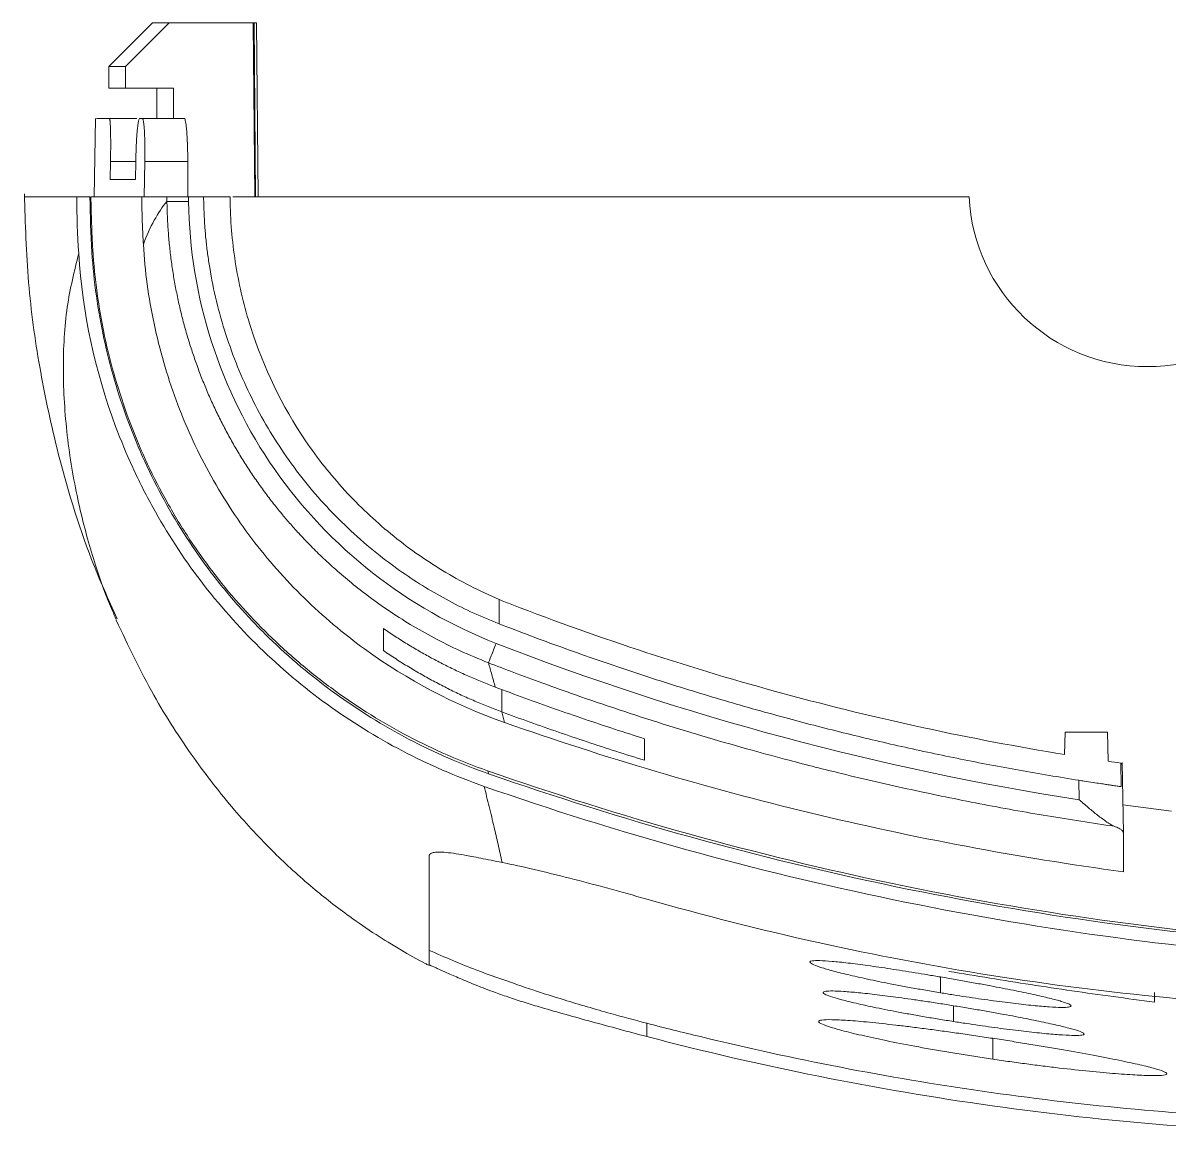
# Model space of a CAD drawing. Header units: inches. Extents: x 1424 to 4050, y 1126 to 1517.
# Drawn here: x 2525.52 to 2551.99, y 1269.25 to 1294.91 of the extents above; entities that cross this region are included whole.
import ezdxf

# ---------------------------------------------------------------- set-up
doc = ezdxf.new("R2010")
doc.units = ezdxf.units.IN
doc.header["$LTSCALE"] = 15

msp = doc.modelspace()

# ---------------------------------------------------------------- linework, layer by layer
at = {"color": 7, "linetype": 'Continuous', "lineweight": 15}
for p, q in [((2527.507, 1293.908), (2528.514, 1294.913)), ((2528.898, 1294.913), (2527.892, 1293.908)), ((2528.514, 1294.913), (2528.898, 1294.913)), ((2530.841, 1294.913), (2528.898, 1294.913)), ((2530.878, 1290.893), (2530.841, 1294.913)), ((2530.841, 1294.913), (2530.863, 1294.913)), ((2530.863, 1294.913), (2530.896, 1290.893)), ((2530.917, 1294.913), (2530.863, 1294.913)), ((2530.917, 1294.913), (2530.954, 1290.893)), ((2527.507, 1293.908), (2527.507, 1293.405)), ((2527.892, 1293.908), (2527.507, 1293.908)), ((2527.892, 1293.405), (2527.892, 1293.908)), ((2527.507, 1293.405), (2527.892, 1293.405)), ((2527.892, 1293.405), (2528.999, 1293.405)), ((2528.614, 1292.699), (2528.614, 1293.405)), ((2528.999, 1293.405), (2529, 1292.702)), ((2527.196, 1292.702), (2527.165, 1290.893)), ((2527.522, 1292.702), (2528.154, 1292.702)), ((2528.215, 1292.702), (2528.281, 1292.702)), ((2529.252, 1292.702), (2528.281, 1292.702)), ((2527.546, 1291.714), (2527.539, 1291.295)), ((2528.121, 1291.295), (2528.128, 1291.714)), ((2528.338, 1291.714), (2528.325, 1290.893)), ((2529.33, 1291.714), (2528.338, 1291.714)), ((2529.334, 1290.893), (2529.33, 1291.714)), ((2526.765, 1290.893), (2527.071, 1290.893)), ((2527.094, 1290.893), (2528.267, 1290.893)), ((2529.349, 1290.893), (2529.696, 1290.893)), ((2529.696, 1290.893), (2529.696, 1290.85)), ((2547.369, 1290.893), (2530.37, 1290.893)), ((2536.519, 1281.598), (2536.519, 1281.034)), ((2549.576, 1278.017), (2549.585, 1278.531)), ((2550.569, 1278.531), (2549.585, 1278.531)), ((2550.569, 1278.531), (2550.581, 1277.861)), ((2550.884, 1277.274), (2550.878, 1277.818)), ((2550.932, 1276.203), (2550.904, 1277.832)), ((2549.906, 1277.42), (2549.914, 1276.969)), ((2552.046, 1276.704), (2550.921, 1276.851)), ((2539.928, 1271.503), (2539.928, 1271.809))]:
    msp.add_line(p, q, dxfattribs=at)
at = {"color": 8, "linetype": 'Continuous', "lineweight": 15}
for p, q in [((2528.128, 1291.714), (2527.546, 1291.714)), ((2536.58, 1279.52), (2536.58, 1279)), ((2546.711, 1272.513), (2546.711, 1272.878)), ((2547.013, 1271.849), (2547.013, 1272.214)), ((2547.917, 1270.979), (2547.917, 1271.461))]:
    msp.add_line(p, q, dxfattribs=at)
at = {"color": 7, "linetype": 'Continuous', "lineweight": 15}
msp.add_arc((2551.485, 1291.094), 4.12, 182.796, 357.204, dxfattribs=at)
for points, knots in [([(2527.233, 1292.702), (2527.225, 1292.702), (2527.198, 1292.702), (2527.392, 1292.702), (2527.522, 1292.702)], [0, 0, 0, 0, 0.325114, 1, 1, 1, 1]), ([(2527.522, 1292.702), (2527.523, 1292.701), (2527.526, 1292.699), (2527.529, 1292.685), (2527.533, 1292.663), (2527.536, 1292.634), (2527.538, 1292.599), (2527.541, 1292.558), (2527.543, 1292.514), (2527.544, 1292.465), (2527.547, 1292.387), (2527.549, 1292.267), (2527.55, 1292.094), (2527.549, 1291.908), (2527.547, 1291.779), (2527.546, 1291.714)], [0, 0, 0, 0, 0.062894, 0.123975, 0.183243, 0.240699, 0.296343, 0.350174, 0.402193, 0.452401, 0.500798, 0.626354, 0.751401, 0.875946, 1, 1, 1, 1]), ([(2528.128, 1291.714), (2528.129, 1291.748), (2528.131, 1291.818), (2528.134, 1291.922), (2528.138, 1292.027), (2528.142, 1292.13), (2528.148, 1292.231), (2528.154, 1292.327), (2528.16, 1292.402), (2528.166, 1292.468), (2528.174, 1292.535), (2528.185, 1292.613), (2528.199, 1292.685), (2528.209, 1292.696), (2528.215, 1292.702)], [0, 0, 0, 0, 0.0656421, 0.1332439, 0.2028083, 0.2743379, 0.3478353, 0.4233027, 0.500742, 0.5413535, 0.6116297, 0.7115339, 0.8410134, 1, 1, 1, 1]), ([(2528.281, 1292.702), (2528.283, 1292.701), (2528.288, 1292.699), (2528.295, 1292.683), (2528.301, 1292.66), (2528.307, 1292.63), (2528.312, 1292.593), (2528.317, 1292.553), (2528.321, 1292.509), (2528.325, 1292.463), (2528.33, 1292.385), (2528.335, 1292.265), (2528.339, 1292.091), (2528.34, 1291.906), (2528.339, 1291.778), (2528.338, 1291.714)], [0, 0, 0, 0, 0.066263, 0.12987, 0.190821, 0.249117, 0.304759, 0.357746, 0.408079, 0.455761, 0.50079, 0.628679, 0.754486, 0.878247, 1, 1, 1, 1]), ([(2529.33, 1291.714), (2529.33, 1291.745), (2529.329, 1291.807), (2529.328, 1291.899), (2529.326, 1291.992), (2529.323, 1292.083), (2529.319, 1292.172), (2529.315, 1292.258), (2529.31, 1292.34), (2529.305, 1292.417), (2529.298, 1292.492), (2529.289, 1292.567), (2529.279, 1292.636), (2529.266, 1292.69), (2529.257, 1292.698), (2529.252, 1292.702)], [0, 0, 0, 0, 0.058814, 0.118698, 0.179655, 0.24169, 0.304807, 0.369009, 0.434299, 0.500682, 0.568997, 0.653097, 0.752974, 0.868614, 1, 1, 1, 1]), ([(2527.539, 1291.295), (2527.57, 1291.295), (2527.631, 1291.295), (2527.738, 1291.295), (2527.854, 1291.295), (2527.98, 1291.295), (2528.074, 1291.295), (2528.121, 1291.295)], [0, 0, 0, 0, 0.2000141, 0.4000159, 0.6000106, 0.8000036, 1, 1, 1, 1]), ([(2525.566, 1290.893), (2525.563, 1290.893), (2525.518, 1290.893), (2525.677, 1290.893), (2526.042, 1290.893), (2526.524, 1290.893), (2526.765, 1290.893)], [0, 0, 0, 0, 0.023171, 0.348302, 0.674048, 1, 1, 1, 1]), ([(2525.557, 1290.962), (2525.577, 1290.279), (2525.619, 1288.928), (2525.887, 1286.967), (2526.35, 1284.807), (2526.944, 1282.828), (2527.495, 1281.598), (2527.697, 1281.148)], [0, 0, 0, 0, 0.193694, 0.383042, 0.568824, 0.842348, 1, 1, 1, 1]), ([(2527.094, 1290.893), (2527.096, 1290.69), (2527.101, 1290.488), (2527.108, 1290.285), (2527.115, 1290.083), (2527.124, 1289.88), (2527.137, 1289.678)], [0, 0, 0, 0, 0.000607526, 0.000607526, 0.000607526, 0.001215475, 0.001215475, 0.001215475, 0.001215475]), ([(2528.304, 1289.796), (2528.298, 1289.909), (2528.292, 1290.022), (2528.287, 1290.134), (2528.282, 1290.247), (2528.278, 1290.36), (2528.275, 1290.473), (2528.271, 1290.613), (2528.269, 1290.753), (2528.267, 1290.893)], [0, 0, 0, 0, 0.000338892, 0.000338892, 0.000338892, 0.000677784, 0.000677784, 0.000677784, 0.001097427, 0.001097427, 0.001097427, 0.001097427]), ([(2528.267, 1290.893), (2528.312, 1290.893), (2528.401, 1290.893), (2528.543, 1290.893), (2528.691, 1290.893), (2528.796, 1290.893), (2528.848, 1290.893)], [0, 0, 0, 0, 0.2499961, 0.499992, 0.7499919, 1, 1, 1, 1]), ([(2528.848, 1290.893), (2528.86, 1290.893), (2528.918, 1290.893), (2529.101, 1290.893), (2529.224, 1290.893), (2529.349, 1290.893)], [0, 0, 0, 0, 0.5, 0.5, 1, 1, 1, 1]), ([(2528.849, 1290.791), (2528.851, 1290.678), (2528.856, 1290.45), (2528.876, 1290.11), (2528.906, 1289.77), (2528.946, 1289.431), (2528.995, 1289.094), (2529.055, 1288.759), (2529.125, 1288.425), (2529.204, 1288.094), (2529.293, 1287.765), (2529.392, 1287.439), (2529.5, 1287.117), (2529.617, 1286.797), (2529.744, 1286.481), (2529.879, 1286.169), (2530.024, 1285.861), (2530.178, 1285.557), (2530.34, 1285.258), (2530.511, 1284.963), (2530.692, 1284.674), (2530.88, 1284.391), (2531.077, 1284.113), (2531.283, 1283.841), (2531.484, 1283.591), (2531.687, 1283.352), (2531.9, 1283.114), (2532.148, 1282.853), (2532.431, 1282.573), (2532.753, 1282.277), (2533.116, 1281.968), (2533.522, 1281.651), (2533.974, 1281.33), (2534.474, 1281.01), (2535.025, 1280.698), (2535.626, 1280.397), (2536.053, 1280.223), (2536.273, 1280.133)], [0, 0, 0, 0, 0.024747, 0.049493, 0.074234, 0.098967, 0.12369, 0.148405, 0.173114, 0.197818, 0.222519, 0.247217, 0.271913, 0.296608, 0.321301, 0.345993, 0.370687, 0.395381, 0.420078, 0.444777, 0.469479, 0.494184, 0.518888, 0.543587, 0.568279, 0.588669, 0.611893, 0.637949, 0.666837, 0.698556, 0.733107, 0.77049, 0.810708, 0.853762, 0.899658, 0.948402, 1, 1, 1, 1]), ([(2529.349, 1290.789), (2529.293, 1290.788), (2529.233, 1290.788), (2529.116, 1290.787), (2529.059, 1290.787), (2528.963, 1290.788), (2528.924, 1290.788), (2528.87, 1290.789), (2528.854, 1290.79), (2528.849, 1290.791)], [0, 0, 0, 0, 0.25, 0.25, 0.5, 0.5, 0.75, 0.75, 1, 1, 1, 1]), ([(2536.45, 1280.583), (2534.401, 1281.378), (2532.593, 1282.797), (2530.079, 1286.403), (2529.374, 1288.592), (2529.349, 1290.789)], [0, 0, 0, 0, 0.5, 0.5, 1, 1, 1, 1]), ([(2530.308, 1290.893), (2530.206, 1290.893), (2530.053, 1290.893), (2529.869, 1290.893), (2529.767, 1290.892), (2529.717, 1290.893), (2529.696, 1290.893)], [0, 0, 0, 0, 0.5001739, 0.7502588, 0.899996, 1, 1, 1, 1]), ([(2529.696, 1290.85), (2529.698, 1290.744), (2529.703, 1290.532), (2529.721, 1290.214), (2529.749, 1289.896), (2529.786, 1289.578), (2529.857, 1289.106), (2529.984, 1288.481), (2530.2, 1287.716), (2530.471, 1286.969), (2530.797, 1286.246), (2531.174, 1285.549), (2531.744, 1284.664), (2532.577, 1283.64), (2533.516, 1282.786), (2534.28, 1282.219), (2534.812, 1281.872), (2535.363, 1281.558), (2535.931, 1281.274), (2536.322, 1281.114), (2536.519, 1281.034)], [0, 0, 0, 0, 0.025083, 0.050182, 0.07532, 0.100522, 0.125809, 0.188386, 0.251148, 0.313669, 0.376169, 0.43866, 0.500924, 0.625086, 0.749676, 0.800005, 0.850027, 0.899915, 0.949847, 1, 1, 1, 1]), ([(2530.31, 1290.764), (2530.317, 1290.272), (2530.362, 1289.786), (2530.521, 1288.824), (2530.636, 1288.346), (2531.081, 1286.947), (2531.5, 1286.073), (2532.187, 1285.059), (2532.333, 1284.86), (2532.636, 1284.478), (2532.794, 1284.293), (2533.286, 1283.756), (2533.639, 1283.423), (2534.392, 1282.805), (2534.795, 1282.52), (2535.631, 1282.013), (2536.066, 1281.789), (2536.519, 1281.598)], [0, 0, 0, 0, 0.125, 0.125, 0.25, 0.25, 0.5, 0.5, 0.5625, 0.5625, 0.625, 0.625, 0.75, 0.75, 0.875, 0.875, 1, 1, 1, 1]), ([(2527.117, 1289.613), (2527.119, 1289.62), (2527.122, 1289.632), (2527.128, 1289.654), (2527.133, 1289.668), (2527.137, 1289.678)], [0, 0, 0, 0, 0.251037, 0.501305, 1, 1, 1, 1]), ([(2527.137, 1289.678), (2527.178, 1289.005), (2527.269, 1288.34), (2527.55, 1287.023), (2527.738, 1286.38), (2528.2, 1285.134), (2528.476, 1284.53), (2528.957, 1283.651), (2529.13, 1283.361), (2529.494, 1282.8), (2529.685, 1282.527), (2530.288, 1281.734), (2530.727, 1281.239), (2531.44, 1280.544), (2531.687, 1280.32), (2532.199, 1279.889), (2532.464, 1279.682), (2533.273, 1279.095), (2533.836, 1278.746), (2535.008, 1278.13), (2535.618, 1277.863), (2536.252, 1277.641)], [0, 0, 0, 0, 0.125, 0.125, 0.25, 0.25, 0.375, 0.375, 0.4375, 0.4375, 0.5, 0.5, 0.625, 0.625, 0.6875, 0.6875, 0.75, 0.75, 0.875, 0.875, 1, 1, 1, 1]), ([(2536.644, 1278.756), (2535.482, 1279.165), (2534.406, 1279.732), (2533.166, 1280.634), (2532.923, 1280.824), (2532.457, 1281.217), (2532.232, 1281.422), (2531.58, 1282.058), (2531.178, 1282.513), (2530.442, 1283.485), (2530.107, 1284.006), (2529.523, 1285.077), (2529.271, 1285.631), (2528.955, 1286.488), (2528.859, 1286.778), (2528.689, 1287.367), (2528.614, 1287.667), (2528.423, 1288.57), (2528.34, 1289.18), (2528.304, 1289.796)], [0, 0, 0, 0, 0.25, 0.25, 0.3125, 0.3125, 0.375, 0.375, 0.5, 0.5, 0.625, 0.625, 0.75, 0.75, 0.8125, 0.8125, 0.875, 0.875, 1, 1, 1, 1]), ([(2526.812, 1289.584), (2526.901, 1288.207), (2527.186, 1286.877), (2527.783, 1285.273), (2527.916, 1284.954), (2528.202, 1284.331), (2528.356, 1284.027), (2528.849, 1283.134), (2529.219, 1282.565), (2530.043, 1281.482), (2530.501, 1280.964), (2531.477, 1280.012), (2531.995, 1279.575), (2533.094, 1278.778), (2533.676, 1278.417), (2534.893, 1277.781), (2535.522, 1277.508), (2536.172, 1277.281)], [0, 0, 0, 0, 0.25, 0.25, 0.3125, 0.3125, 0.375, 0.375, 0.5, 0.5, 0.625, 0.625, 0.75, 0.75, 0.875, 0.875, 1, 1, 1, 1]), ([(2536.277, 1277.571), (2535.641, 1277.793), (2535.025, 1278.061), (2533.834, 1278.686), (2533.266, 1279.04), (2532.19, 1279.82), (2531.681, 1280.248), (2530.962, 1280.947), (2530.729, 1281.191), (2530.285, 1281.693), (2530.073, 1281.951), (2529.47, 1282.745), (2529.109, 1283.301), (2528.628, 1284.176), (2528.478, 1284.475), (2528.199, 1285.085), (2528.07, 1285.397), (2527.719, 1286.338), (2527.533, 1286.977), (2527.253, 1288.278), (2527.16, 1288.939), (2527.117, 1289.613)], [0, 0, 0, 0, 0.125, 0.125, 0.25, 0.25, 0.375, 0.375, 0.4375, 0.4375, 0.5, 0.5, 0.625, 0.625, 0.6875, 0.6875, 0.75, 0.75, 0.875, 0.875, 1, 1, 1, 1]), ([(2536.811, 1281.48), (2538.873, 1280.684), (2540.971, 1279.997), (2545.237, 1278.839), (2547.394, 1278.372), (2549.576, 1278.017)], [0, 0, 0, 0, 0.5, 0.5, 1, 1, 1, 1]), ([(2527.678, 1281.115), (2527.955, 1280.531), (2528.48, 1279.427), (2529.413, 1277.979), (2530.344, 1276.777), (2531.26, 1275.79), (2532.144, 1274.981), (2532.936, 1274.359), (2533.628, 1273.881), (2534.213, 1273.523), (2534.635, 1273.277), (2534.866, 1273.163), (2534.893, 1273.15)], [0, 0, 0, 0, 0.194292, 0.366889, 0.518439, 0.649478, 0.760522, 0.852221, 0.908921, 0.95606, 0.994918, 1, 1, 1, 1]), ([(2536.428, 1279.573), (2536.327, 1279.612), (2536.126, 1279.69), (2535.829, 1279.817), (2535.535, 1279.951), (2535.244, 1280.093), (2534.957, 1280.244), (2534.674, 1280.402), (2534.394, 1280.569), (2534.118, 1280.743), (2533.938, 1280.865), (2533.847, 1280.927)], [0, 0, 0, 0, 0.110778, 0.22145, 0.332096, 0.442798, 0.553639, 0.664699, 0.776059, 0.8878, 1, 1, 1, 1]), ([(2533.847, 1280.927), (2533.847, 1280.84), (2533.847, 1280.667), (2533.847, 1280.5), (2533.847, 1280.417)], [0, 0, 0, 0, 0.501595, 1, 1, 1, 1]), ([(2536.519, 1281.034), (2536.759, 1280.942), (2537.24, 1280.757), (2537.965, 1280.49), (2538.692, 1280.232), (2539.422, 1279.982), (2540.155, 1279.742), (2540.891, 1279.51), (2541.63, 1279.287), (2542.371, 1279.072), (2543.313, 1278.812), (2544.459, 1278.515), (2545.812, 1278.196), (2547.17, 1277.907), (2548.534, 1277.645), (2549.449, 1277.495), (2549.906, 1277.42)], [0, 0, 0, 0, 0.055623, 0.11121, 0.166771, 0.222312, 0.277842, 0.333368, 0.388898, 0.444441, 0.500004, 0.600047, 0.700022, 0.799975, 0.899952, 1, 1, 1, 1]), ([(2533.847, 1280.417), (2533.944, 1280.351), (2534.137, 1280.221), (2534.432, 1280.037), (2534.73, 1279.861), (2535.032, 1279.695), (2535.337, 1279.537), (2535.644, 1279.389), (2535.954, 1279.25), (2536.265, 1279.12), (2536.475, 1279.04), (2536.58, 1279)], [0, 0, 0, 0, 0.1133601, 0.2260589, 0.3382162, 0.4499186, 0.5611138, 0.6717117, 0.7816568, 0.8910424, 1, 1, 1, 1]), ([(2536.273, 1280.133), (2536.282, 1280.154), (2536.305, 1280.211), (2536.371, 1280.381), (2536.413, 1280.488), (2536.45, 1280.583)], [0, 0, 0, 0, 0.5, 0.5, 1, 1, 1, 1]), ([(2536.428, 1279.573), (2536.402, 1279.67), (2536.352, 1279.853), (2536.298, 1280.043), (2536.273, 1280.133)], [0, 0, 0, 0, 0.525991, 1, 1, 1, 1]), ([(2536.273, 1280.133), (2536.467, 1280.059), (2536.883, 1279.9), (2537.552, 1279.653), (2538.364, 1279.362), (2539.291, 1279.046), (2540.308, 1278.717), (2541.33, 1278.406), (2542.3, 1278.129), (2543.331, 1277.85), (2544.555, 1277.539), (2546.022, 1277.2), (2547.608, 1276.875), (2549.171, 1276.592), (2550.209, 1276.436), (2550.723, 1276.359)], [0, 0, 0, 0, 0.041632, 0.089299, 0.143001, 0.214365, 0.285733, 0.35716, 0.428582, 0.487778, 0.571437, 0.681541, 0.789668, 0.895822, 1, 1, 1, 1]), ([(2539.877, 1278.379), (2539.646, 1278.453), (2539.182, 1278.601), (2538.49, 1278.832), (2537.8, 1279.071), (2537.112, 1279.317), (2536.656, 1279.488), (2536.428, 1279.573)], [0, 0, 0, 0, 0.199921, 0.399857, 0.599832, 0.799872, 1, 1, 1, 1]), ([(2536.58, 1279), (2536.798, 1278.921), (2537.234, 1278.761), (2537.891, 1278.531), (2538.551, 1278.307), (2539.213, 1278.09), (2539.656, 1277.951), (2539.877, 1277.882)], [0, 0, 0, 0, 0.199991, 0.399982, 0.599987, 0.799988, 1, 1, 1, 1]), ([(2550.932, 1275.307), (2548.5, 1275.637), (2546.089, 1276.092), (2541.31, 1277.246), (2538.958, 1277.942), (2536.644, 1278.756)], [0, 0, 0, 0, 0.5, 0.5, 1, 1, 1, 1]), ([(2539.877, 1277.882), (2539.877, 1277.963), (2539.877, 1278.126), (2539.877, 1278.295), (2539.877, 1278.379)], [0, 0, 0, 0, 0.497504, 1, 1, 1, 1]), ([(2550.905, 1277.77), (2550.904, 1277.778), (2550.902, 1277.793), (2550.886, 1277.81), (2550.878, 1277.818)], [0, 0, 0, 0, 0.482753, 1, 1, 1, 1]), ([(2536.252, 1277.641), (2539.316, 1276.567), (2542.454, 1275.693), (2548.821, 1274.364), (2552.045, 1273.913), (2555.275, 1273.678)], [0, 0, 0, 0, 0.5, 0.5, 1, 1, 1, 1]), ([(2555.342, 1273.623), (2552.104, 1273.853), (2548.873, 1274.302), (2542.492, 1275.625), (2539.347, 1276.498), (2536.277, 1277.571)], [0, 0, 0, 0, 0.5, 0.5, 1, 1, 1, 1]), ([(2536.586, 1275.523), (2536.571, 1275.592), (2536.541, 1275.729), (2536.495, 1275.937), (2536.449, 1276.139), (2536.382, 1276.425), (2536.294, 1276.797), (2536.211, 1277.124), (2536.172, 1277.281)], [0, 0, 0, 0, 0.135097, 0.26311, 0.384001, 0.497744, 0.757923, 1, 1, 1, 1]), ([(2536.172, 1277.281), (2539.261, 1276.202), (2542.411, 1275.329), (2548.833, 1273.998), (2552.067, 1273.549), (2555.324, 1273.318)], [0, 0, 0, 0, 0.5, 0.5, 1, 1, 1, 1]), ([(2550.884, 1277.274), (2550.875, 1277.275), (2550.857, 1277.278), (2550.815, 1277.284), (2550.762, 1277.292), (2550.696, 1277.301), (2550.617, 1277.312), (2550.519, 1277.327), (2550.393, 1277.346), (2550.227, 1277.371), (2550.057, 1277.396), (2549.947, 1277.414), (2549.906, 1277.42)], [0, 0, 0, 0, 0.075076, 0.153916, 0.236272, 0.321786, 0.409996, 0.50034, 0.61137, 0.750178, 0.908097, 1, 1, 1, 1]), ([(2550.723, 1276.359), (2550.71, 1276.365), (2550.684, 1276.376), (2550.64, 1276.4), (2550.592, 1276.429), (2550.528, 1276.472), (2550.443, 1276.533), (2550.306, 1276.638), (2550.155, 1276.762), (2550.014, 1276.883), (2549.942, 1276.944), (2549.914, 1276.969)], [0, 0, 0, 0, 0.056102, 0.116568, 0.181414, 0.250622, 0.36585, 0.500648, 0.750062, 0.899064, 1, 1, 1, 1]), ([(2550.723, 1276.359), (2550.743, 1276.351), (2550.782, 1276.335), (2550.829, 1276.313), (2550.866, 1276.292), (2550.893, 1276.272), (2550.912, 1276.255), (2550.924, 1276.239), (2550.931, 1276.225), (2550.932, 1276.217), (2550.932, 1276.213)], [0, 0, 0, 0, 0.15674, 0.304694, 0.443512, 0.573036, 0.693271, 0.804348, 0.906493, 1, 1, 1, 1]), ([(2550.932, 1276.213), (2550.932, 1276.044), (2550.932, 1275.735), (2550.932, 1275.441), (2550.932, 1275.307)], [0, 0, 0, 0, 0.54401, 1, 1, 1, 1]), ([(2534.903, 1275.661), (2534.903, 1275.671), (2534.905, 1275.689), (2534.92, 1275.712), (2534.943, 1275.73), (2534.975, 1275.745), (2535.037, 1275.76), (2535.149, 1275.767), (2535.342, 1275.752), (2535.583, 1275.717), (2535.84, 1275.671), (2536.093, 1275.622), (2536.329, 1275.575), (2536.501, 1275.54), (2536.586, 1275.523)], [0, 0, 0, 0, 0.049989, 0.099914, 0.149895, 0.200045, 0.25048, 0.374684, 0.499396, 0.624244, 0.748909, 0.833025, 0.916589, 1, 1, 1, 1]), ([(2534.903, 1273.17), (2534.903, 1273.171), (2534.903, 1273.174), (2534.903, 1273.462), (2534.903, 1273.949), (2534.903, 1274.644), (2534.903, 1275.322), (2534.903, 1275.661)], [0, 0, 0, 0, 0.145783, 0.358095, 0.575656, 0.787877, 1, 1, 1, 1]), ([(2539.928, 1274.676), (2539.624, 1274.763), (2539.323, 1274.846), (2538.731, 1275.008), (2538.436, 1275.085), (2537.576, 1275.305), (2537.054, 1275.428), (2536.586, 1275.523)], [0, 0, 0, 0, 0.25, 0.25, 0.5, 0.5, 1, 1, 1, 1]), ([(2556.008, 1272.134), (2553.286, 1272.229), (2550.58, 1272.489), (2545.2, 1273.339), (2542.546, 1273.927), (2539.928, 1274.676)], [0, 0, 0, 0, 0.5, 0.5, 1, 1, 1, 1]), ([(2534.903, 1273.493), (2535.265, 1273.336), (2535.912, 1273.055), (2536.596, 1272.82), (2536.897, 1272.717)], [0, 0, 0, 0, 0.559389, 1, 1, 1, 1]), ([(2546.711, 1272.513), (2546.654, 1272.523), (2546.54, 1272.542), (2546.37, 1272.571), (2546.202, 1272.6), (2546.036, 1272.63), (2545.872, 1272.661), (2545.709, 1272.691), (2545.418, 1272.747), (2545.016, 1272.829), (2544.557, 1272.933), (2544.181, 1273.028), (2543.905, 1273.11), (2543.734, 1273.178), (2543.678, 1273.227), (2543.734, 1273.255), (2543.909, 1273.26), (2544.189, 1273.243), (2544.567, 1273.203), (2545.025, 1273.144), (2545.463, 1273.08), (2545.834, 1273.022), (2546.121, 1272.976), (2546.415, 1272.928), (2546.612, 1272.895), (2546.711, 1272.878)], [0, 0, 0, 0, 0.018242, 0.036348, 0.054376, 0.072382, 0.090423, 0.108558, 0.126841, 0.190115, 0.253275, 0.315934, 0.378378, 0.440071, 0.501488, 0.563763, 0.62595, 0.68774, 0.749671, 0.811837, 0.874223, 0.905766, 0.937041, 0.968352, 1, 1, 1, 1]), ([(2537.494, 1272.173), (2537.43, 1272.191), (2537.302, 1272.229), (2537.117, 1272.286), (2536.937, 1272.344), (2536.763, 1272.402), (2536.595, 1272.461), (2536.326, 1272.557), (2535.981, 1272.69), (2535.604, 1272.846), (2535.301, 1272.98), (2535.113, 1273.065), (2535.005, 1273.114), (2534.946, 1273.14), (2534.909, 1273.155), (2534.905, 1273.155), (2534.903, 1273.155)], [0, 0, 0, 0, 0.041796, 0.083553, 0.125344, 0.167241, 0.209318, 0.251646, 0.377135, 0.501882, 0.627194, 0.750398, 0.813646, 0.876082, 0.938074, 1, 1, 1, 1]), ([(2551.655, 1272.298), (2551.336, 1272.34), (2550.698, 1272.423), (2549.745, 1272.558), (2548.795, 1272.7), (2547.849, 1272.849), (2547.22, 1272.955), (2546.906, 1273.008)], [0, 0, 0, 0, 0.200958, 0.40147, 0.601503, 0.801024, 1, 1, 1, 1]), ([(2536.896, 1272.715), (2537.028, 1272.669), (2537.378, 1272.548), (2538.107, 1272.319), (2538.997, 1272.057), (2539.651, 1271.883), (2539.928, 1271.809)], [0, 0, 0, 0, 0.151225, 0.400415, 0.746028, 1, 1, 1, 1]), ([(2546.711, 1272.878), (2546.768, 1272.868), (2546.882, 1272.849), (2547.052, 1272.819), (2547.22, 1272.79), (2547.386, 1272.76), (2547.55, 1272.731), (2547.712, 1272.701), (2548.002, 1272.647), (2548.404, 1272.569), (2548.862, 1272.474), (2549.239, 1272.387), (2549.517, 1272.313), (2549.69, 1272.252), (2549.745, 1272.207), (2549.688, 1272.18), (2549.514, 1272.172), (2549.236, 1272.184), (2548.859, 1272.217), (2548.401, 1272.267), (2547.963, 1272.324), (2547.591, 1272.376), (2547.303, 1272.419), (2547.009, 1272.464), (2546.811, 1272.497), (2546.711, 1272.513)], [0, 0, 0, 0, 0.018241, 0.036345, 0.054366, 0.072363, 0.09039, 0.108506, 0.126764, 0.189779, 0.252747, 0.315335, 0.377844, 0.440023, 0.502048, 0.56388, 0.625646, 0.687477, 0.749345, 0.811549, 0.873918, 0.905524, 0.936869, 0.96826, 1, 1, 1, 1]), ([(2547.013, 1271.849), (2546.956, 1271.858), (2546.842, 1271.876), (2546.673, 1271.903), (2546.506, 1271.931), (2546.341, 1271.959), (2546.178, 1271.988), (2546.017, 1272.016), (2545.858, 1272.045), (2545.562, 1272.1), (2545.151, 1272.182), (2544.716, 1272.278), (2544.386, 1272.361), (2544.158, 1272.429), (2544.021, 1272.484), (2543.982, 1272.526), (2544.043, 1272.551), (2544.208, 1272.557), (2544.464, 1272.546), (2544.811, 1272.517), (2545.238, 1272.47), (2545.661, 1272.415), (2546.032, 1272.364), (2546.344, 1272.318), (2546.672, 1272.269), (2546.899, 1272.232), (2547.013, 1272.214)], [0, 0, 0, 0, 0.018169, 0.036181, 0.054092, 0.071957, 0.089833, 0.107778, 0.125847, 0.144095, 0.211357, 0.278469, 0.335679, 0.392594, 0.450141, 0.50756, 0.566215, 0.624811, 0.682458, 0.740225, 0.800607, 0.861191, 0.894239, 0.927532, 0.963829, 1, 1, 1, 1]), ([(2547.013, 1272.214), (2547.07, 1272.205), (2547.183, 1272.186), (2547.352, 1272.158), (2547.519, 1272.13), (2547.685, 1272.101), (2547.848, 1272.073), (2548.01, 1272.044), (2548.3, 1271.991), (2548.7, 1271.915), (2549.158, 1271.82), (2549.536, 1271.734), (2549.814, 1271.66), (2549.988, 1271.6), (2550.046, 1271.557), (2549.992, 1271.531), (2549.822, 1271.524), (2549.547, 1271.535), (2549.17, 1271.566), (2548.708, 1271.615), (2548.264, 1271.669), (2547.89, 1271.719), (2547.603, 1271.76), (2547.309, 1271.803), (2547.112, 1271.834), (2547.013, 1271.849)], [0, 0, 0, 0, 0.018156, 0.036178, 0.054122, 0.072044, 0.09, 0.108046, 0.126236, 0.189068, 0.251854, 0.314303, 0.376649, 0.43867, 0.500552, 0.562204, 0.623802, 0.685726, 0.747649, 0.810965, 0.874402, 0.905894, 0.937123, 0.968391, 1, 1, 1, 1]), ([(2537.494, 1272.173), (2537.868, 1272.065), (2538.26, 1271.954), (2539.075, 1271.73), (2539.501, 1271.615), (2539.928, 1271.503)], [0, 0, 0, 0, 0.5, 0.5, 1, 1, 1, 1]), ([(2539.928, 1271.809), (2540.34, 1271.702), (2541.827, 1271.333), (2544.403, 1270.764), (2547.684, 1270.212), (2550.998, 1269.815), (2553.78, 1269.619), (2555.452, 1269.563), (2556.008, 1269.551)], [0.2064168, 0.2064168, 0.2064168, 0.2064168, 0.25343, 0.3752462, 0.4970625, 0.6203474, 0.7436323, 0.8050679, 0.8050679, 0.8050679, 0.8050679]), ([(2547.917, 1270.979), (2547.852, 1270.989), (2547.72, 1271.008), (2547.525, 1271.039), (2547.331, 1271.069), (2547.138, 1271.1), (2546.948, 1271.132), (2546.759, 1271.164), (2546.572, 1271.196), (2546.205, 1271.261), (2545.683, 1271.36), (2545.174, 1271.466), (2544.821, 1271.546), (2544.507, 1271.622), (2544.194, 1271.708), (2543.957, 1271.792), (2543.87, 1271.853), (2543.948, 1271.888), (2544.179, 1271.896), (2544.55, 1271.879), (2545.052, 1271.836), (2545.566, 1271.78), (2546.018, 1271.726), (2546.376, 1271.68), (2546.747, 1271.631), (2547.131, 1271.577), (2547.522, 1271.521), (2547.786, 1271.481), (2547.917, 1271.461)], [0, 0, 0, 0, 0.015708, 0.031324, 0.046886, 0.062429, 0.077991, 0.09361, 0.109321, 0.125161, 0.187613, 0.2498, 0.28103, 0.312502, 0.375034, 0.43743, 0.499668, 0.561948, 0.624416, 0.68696, 0.749471, 0.811892, 0.843078, 0.87439, 0.905735, 0.937046, 0.968604, 1, 1, 1, 1]), ([(2539.928, 1271.503), (2542.563, 1270.811), (2545.221, 1270.279), (2550.581, 1269.527), (2553.283, 1269.308), (2556.008, 1269.25)], [0, 0, 0, 0, 0.5, 0.5, 1, 1, 1, 1]), ([(2547.917, 1271.461), (2547.984, 1271.451), (2548.116, 1271.43), (2548.313, 1271.4), (2548.509, 1271.368), (2548.702, 1271.337), (2548.894, 1271.306), (2549.084, 1271.274), (2549.272, 1271.242), (2549.64, 1271.179), (2550.166, 1271.085), (2550.777, 1270.967), (2551.277, 1270.861), (2551.651, 1270.769), (2551.882, 1270.695), (2551.964, 1270.641), (2551.887, 1270.607), (2551.653, 1270.597), (2551.277, 1270.609), (2550.772, 1270.643), (2550.162, 1270.697), (2549.579, 1270.76), (2549.085, 1270.82), (2548.702, 1270.869), (2548.312, 1270.922), (2548.049, 1270.96), (2547.917, 1270.979)], [0, 0, 0, 0, 0.015871, 0.031636, 0.04733, 0.062991, 0.078656, 0.094363, 0.110149, 0.12605, 0.188872, 0.251524, 0.314064, 0.375875, 0.4376, 0.500003, 0.563619, 0.626524, 0.688553, 0.750536, 0.812545, 0.874633, 0.906069, 0.937239, 0.968449, 1, 1, 1, 1])]:
    msp.add_open_spline(points, degree=3, knots=knots, dxfattribs=at)
for points in [[(2526.765, 1290.893), (2526.768, 1290.456), (2526.784, 1290.02), (2526.812, 1289.584)], [(2527.117, 1289.613), (2527.09, 1290.039), (2527.074, 1290.466), (2527.071, 1290.893)], [(2528.304, 1289.796), (2528.455, 1290.208), (2528.64, 1290.539), (2528.849, 1290.791)], [(2528.848, 1290.893), (2528.849, 1290.859), (2528.849, 1290.825), (2528.849, 1290.791)], [(2529.349, 1290.789), (2529.349, 1290.823), (2529.349, 1290.858), (2529.349, 1290.893)], [(2530.308, 1290.893), (2530.309, 1290.85), (2530.309, 1290.807), (2530.31, 1290.764)], [(2536.519, 1281.598), (2536.616, 1281.557), (2536.713, 1281.517), (2536.811, 1281.479)], [(2549.914, 1276.969), (2545.313, 1277.685), (2540.79, 1278.899), (2536.45, 1280.583)], [(2536.644, 1278.756), (2536.623, 1278.836), (2536.602, 1278.918), (2536.58, 1279)], [(2550.878, 1277.818), (2550.779, 1277.832), (2550.68, 1277.847), (2550.581, 1277.861)], [(2536.277, 1277.571), (2536.269, 1277.594), (2536.26, 1277.617), (2536.252, 1277.641)], [(2551.651, 1272.521), (2551.652, 1272.446), (2551.653, 1272.372), (2551.655, 1272.298)]]:
    msp.add_open_spline(points, degree=3, dxfattribs=at)
at = {"color": 8, "linetype": 'Continuous', "lineweight": 15}
msp.add_open_spline([(2526.812, 1289.584), (2526.712, 1289.186), (2526.51, 1288.389), (2526.427, 1286.913), (2526.521, 1285.375), (2526.775, 1283.883), (2527.12, 1282.588), (2527.445, 1281.651), (2527.619, 1281.267), (2527.678, 1281.137)], degree=3, knots=[0, 0, 0, 0, 0.152906, 0.306625, 0.460947, 0.615182, 0.768762, 0.921516, 1, 1, 1, 1], dxfattribs=at)

doc.saveas('drawing.dxf')
